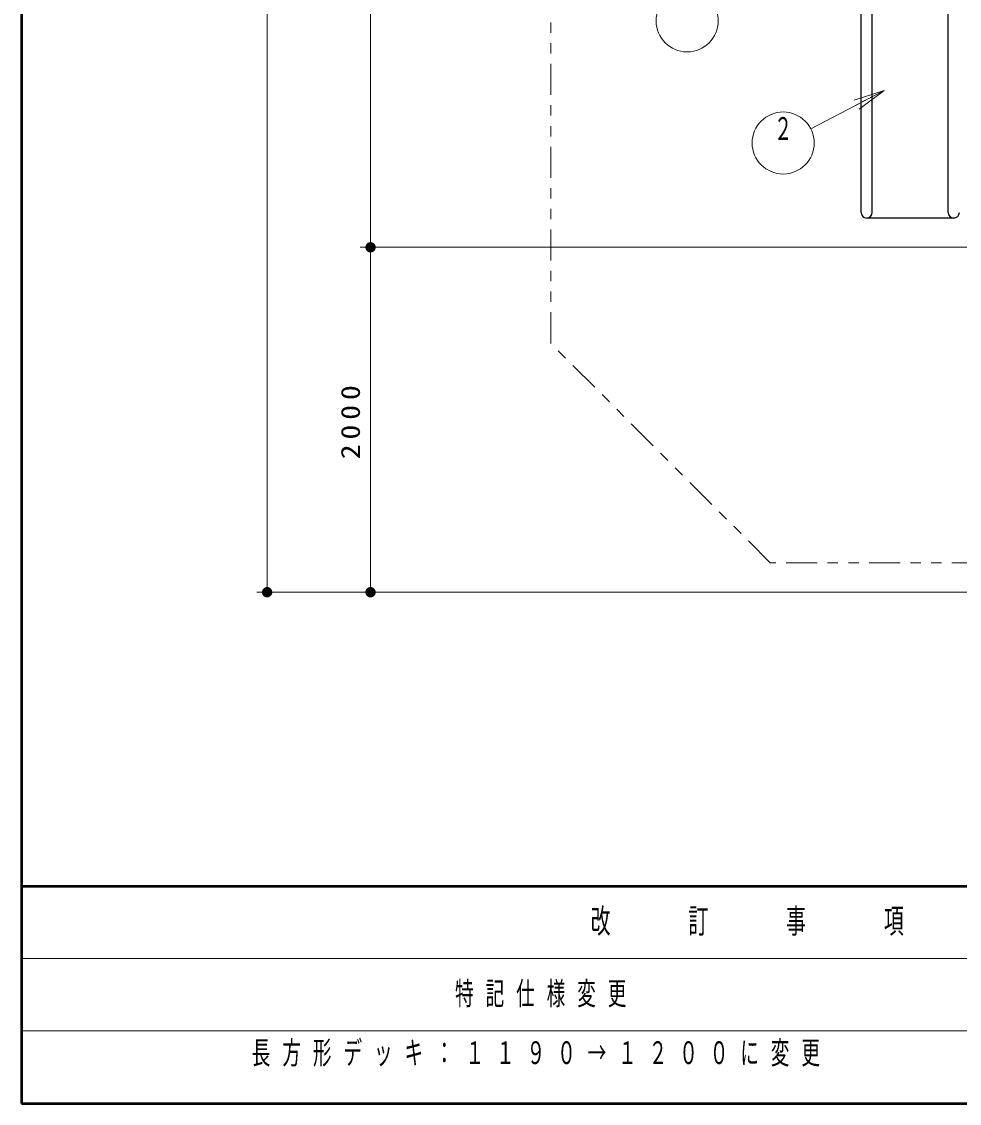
# Model space of a CAD drawing. Units: millimetres on the paper, scale 1:60. Extents: x -385 to 0, y -594 to 267.
# Drawn here: x -385 to -294.4, y 0 to 104.5 of the extents above; entities that cross this region are included whole.
import ezdxf
from ezdxf.enums import TextEntityAlignment as Align

# ---------------------------------------------------------------- set-up
doc = ezdxf.new("R2010")
doc.units = ezdxf.units.MM
doc.linetypes.add('USER3', pattern=[8, 3, -1, 1, -1, 1, -1])
for name, color, linetype, lineweight in [('1_60', 7, 'Continuous', 25), ('NAKAMURA図枠', 7, 'Continuous', 13), ('図面情報', 7, 'Continuous', 13)]:
    doc.layers.add(name, color=color, linetype=linetype, lineweight=lineweight)
doc.styles.add('ＭＳ ゴシック', font='')
doc.styles.get('ＭＳ ゴシック').set_extended_font_data('MS Gothic')

# ---------------------------------------------------------------- blocks, each defined once
blk = doc.blocks.new('filled_dot')
at = {"color": 0, "linetype": 'Continuous', "lineweight": -2, "const_width": 1.25}
blk.add_lwpolyline([(-0.625, 0, 1), (0.625, 0, 1)], format="xyb", close=True, dxfattribs=at)

msp = doc.modelspace()

# ---------------------------------------------------------------- linework, layer by layer
at = {"layer": '1_60', "lineweight": 13}
for p, q in [((-361.273, 49.4), (-361.273, 220.46)), ((-351.273, 82.734), (-351.273, 190.46)), ((-301.625, 97.902), (-308.727, 94.201)), ((-304.517, 96.959), (-301.625, 97.902)), ((-301.625, 97.902), (-304.286, 96.515)), ((-301.625, 97.902), (-304.055, 96.072)), ((-216.606, 82.734), (-352.273, 82.734)), ((-217.023, 82.734), (-352.273, 82.734)), ((-351.273, 49.4), (-351.273, 82.734)), ((-230.968, 49.4), (-362.273, 49.4)), ((-226.254, 49.4), (-352.273, 49.4))]:
    msp.add_line(p, q, dxfattribs=at)
at = {"layer": '1_60'}
for p, q in [((-303.857, 86.108), (-303.857, 137.15)), ((-302.773, 86.108), (-302.773, 137.15)), ((-295.44, 86.108), (-295.44, 137.15)), ((-294.898, 85.566), (-303.315, 85.566))]:
    msp.add_line(p, q, dxfattribs=at)
at = {"layer": '1_60', "linetype": 'USER3', "lineweight": 13}
for p, q in [((-333.856, 73.458), (-333.856, 117.42)), ((-312.632, 52.234), (-333.856, 73.458)), ((-228.088, 52.234), (-312.632, 52.234))]:
    msp.add_line(p, q, dxfattribs=at)
at = {"layer": '1_60', "lineweight": 13}
for centre in [(-320.668, 104.62), (-311.387, 92.815)]:
    msp.add_circle(centre, 3, dxfattribs=at)
at = {"layer": '1_60'}
for centre, start, end in [((-303.315, 86.108), 180, 270), ((-303.315, 86.108), 270, 0), ((-294.898, 86.108), 180, 270), ((-294.898, 86.108), 270, 0)]:
    msp.add_arc(centre, 0.542, start, end, dxfattribs=at)
at = {"layer": 'NAKAMURA図枠', "lineweight": 50}
for p, q in [((-385, 267), (-385, 0)), ((-385, 21), (0, 21)), ((-385, 0), (0, 0))]:
    msp.add_line(p, q, dxfattribs=at)
at = {"layer": 'NAKAMURA図枠'}
for p, q in [((-385, 14), (-243.5, 14)), ((-385, 7), (-243.5, 7))]:
    msp.add_line(p, q, dxfattribs=at)

# ---------------------------------------------------------------- block references
at = {"layer": '1_60', "lineweight": 13, "xscale": 0.4, "yscale": 0.4}
for p, rotation in [((-351.273, 82.734), 90), ((-351.273, 82.734), 270), ((-361.273, 49.4), 90), ((-351.273, 49.4), 90)]:
    msp.add_blockref('filled_dot', p, dxfattribs=dict(at, rotation=rotation))

# ---------------------------------------------------------------- texts
at = {"layer": '1_60', "style": 'ＭＳ ゴシック', "width": 0.6}
msp.add_text('２', height=2.199, dxfattribs=at).set_placement((-311.387, 95.315), align=Align.TOP_CENTER)
at = {"layer": '1_60', "insert": (-352.273, 66.067), "char_height": 1.833, "attachment_point": 8, "rotation": 90, "style": 'ＭＳ ゴシック'}
msp.add_mtext('\\T1.33;\\W1.15;2000', dxfattribs=at)
at = {"layer": 'NAKAMURA図枠', "color": 4, "insert": (-314.25, 17.5), "char_height": 2.346, "attachment_point": 5, "style": 'ＭＳ ゴシック'}
msp.add_mtext('\\T1.64;\\W0.6;改\u3000\u3000訂\u3000\u3000事\u3000\u3000項', dxfattribs=at)
at = {"layer": '図面情報', "char_height": 2.199, "style": 'ＭＳ ゴシック'}
for s, insert, attachment_point in [('\\T1.64;\\W0.6;特記仕様変更', (-334.25, 10.5), 5), ('\\T1.64;\\W0.6;長方形デッキ：１１９０→１２００に変更', (-362.75, 6), 1)]:
    msp.add_mtext(s, dxfattribs=dict(at, insert=insert, attachment_point=attachment_point))

doc.saveas('drawing.dxf')
